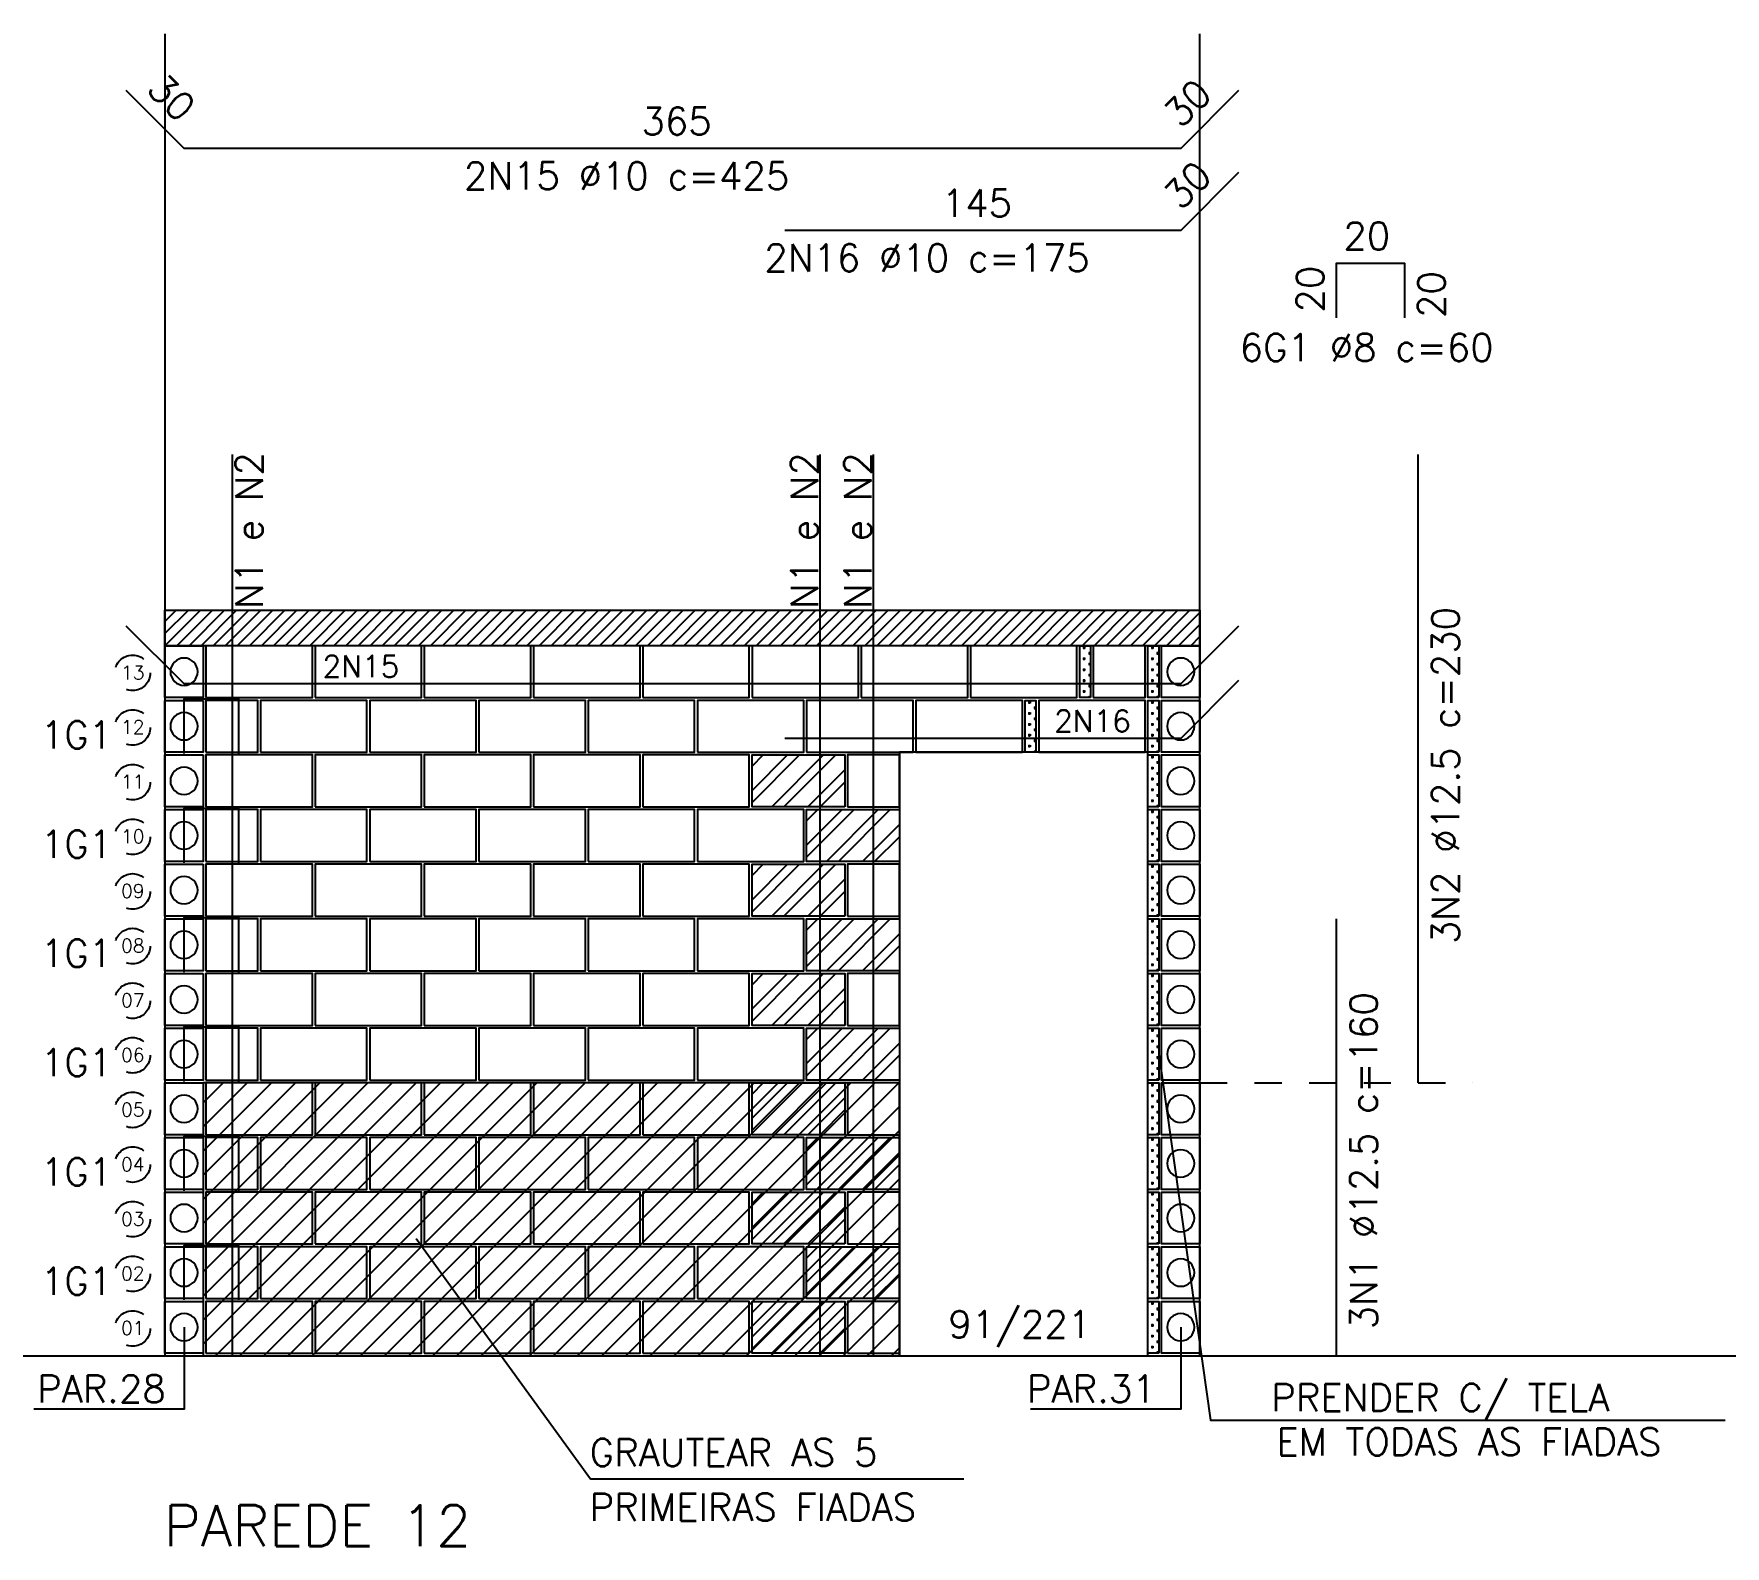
# Model space of a CAD drawing. Extents: x 0 to 187, y -7 to 20.
# Drawn here: x 94.55 to 100.74, y 3.31 to 8.84 of the extents above; entities that cross this region are included whole.
import ezdxf

# ---------------------------------------------------------------- set-up
doc = ezdxf.new("R2010")
doc.units = 0
doc.header["$LTSCALE"] = 0.5
doc.header["$MEASUREMENT"] = 0
doc.linetypes.add('CENTER', pattern=[2, 1.25, -0.25, 0.25, -0.25])
doc.linetypes.add('HIDDEN', pattern=[0.375, 0.25, -0.125])
doc.layers.get('0').update_dxf_attribs({"linetype": 'CONTINUOUS'})
for name, color, linetype in [('AUX00', 7, 'HIDDEN'), ('AUX01', 1, 'CONTINUOUS'), ('B04', 6, 'CONTINUOUS'), ('B19', 3, 'CONTINUOUS'), ('B19C', 126, 'CONTINUOUS'), ('B34', 150, 'CONTINUOUS'), ('B39', 2, 'CONTINUOUS'), ('B39C', 5, 'CONTINUOUS'), ('BLOCOPERP', 2, 'CONTINUOUS'), ('BP', 106, 'CONTINUOUS'), ('EIX01', 1, 'CENTER'), ('FERRO', 4, 'CONTINUOUS'), ('FERRO_CANALETA', 4, 'CONTINUOUS'), ('FERRO_GROUTE', 4, 'CONTINUOUS'), ('G1', 6, 'CONTINUOUS'), ('H04', 9, 'CONTINUOUS'), ('H34', 9, 'CONTINUOUS'), ('HATCH', 7, 'CONTINUOUS'), ('HATCHLAJE', 251, 'HIDDEN'), ('TXT02', 2, 'CONTINUOUS'), ('TXT05', 4, 'CONTINUOUS'), ('VIG02', 3, 'CONTINUOUS')]:
    doc.layers.add(name, color=color, linetype=linetype)
doc.styles.add('ROMANS', font='romans.shx')

# ---------------------------------------------------------------- blocks, each defined once
blk = doc.blocks.new('A$C57CC6AC6')
at = {"layer": 'BP'}
blk.add_lwpolyline([(0, 0.19), (0, 0), (0.14, 0), (0.14, 0.19)], close=True, dxfattribs=at)
blk.add_circle((0.07, 0.095), 0.05, dxfattribs=at)

msp = doc.modelspace()

# ---------------------------------------------------------------- hatches: boundary and pattern name
at = {"layer": 'H04'}
h = msp.add_hatch(dxfattribs=at)
h.set_pattern_fill('CROSS', color=256, scale=0.08, style=0)
h.set_pattern_definition([(180, (94.060778, 31.096036), (-0.02, 0.02), [0.01, -0.03]), (90, (94.055778, 31.091036), (0.02, 0.02), [0.01, -0.03])])
h.paths.add_polyline_path([(98.379, 6.414), (98.419, 6.414), (98.419, 6.604), (98.379, 6.604)])
h = msp.add_hatch(dxfattribs=at)
h.set_pattern_fill('CROSS', color=256, scale=0.08, style=0)
h.set_pattern_definition([(180, (94.310743, 31.096036), (-0.02, 0.02), [0.01, -0.03]), (90, (94.305743, 31.091036), (0.02, 0.02), [0.01, -0.03])])
h.paths.add_polyline_path([(98.6289, 6.414), (98.6689, 6.414), (98.6689, 6.604), (98.6289, 6.604)])
h = msp.add_hatch(dxfattribs=at)
h.set_pattern_fill('CROSS', color=256, scale=0.08, style=0)
h.set_pattern_definition([(180, (93.860742, 30.896035), (-0.02, 0.02), [0.01, -0.03]), (90, (93.855742, 30.891035), (0.02, 0.02), [0.01, -0.03])])
h.paths.add_polyline_path([(98.1789, 6.214), (98.2189, 6.214), (98.2189, 6.404), (98.1789, 6.404)])
h = msp.add_hatch(dxfattribs=at)
h.set_pattern_fill('CROSS', color=256, scale=0.08, style=0)
h.set_pattern_definition([(180, (94.310743, 30.896035), (-0.02, 0.02), [0.01, -0.03]), (90, (94.305743, 30.891035), (0.02, 0.02), [0.01, -0.03])])
h.paths.add_polyline_path([(98.6289, 6.214), (98.6689, 6.214), (98.6689, 6.404), (98.6289, 6.404)])
h = msp.add_hatch(dxfattribs=at)
h.set_pattern_fill('CROSS', color=256, scale=0.08, style=0)
h.set_pattern_definition([(180, (94.310743, 30.696035), (-0.02, 0.02), [0.01, -0.03]), (90, (94.305743, 30.691035), (0.02, 0.02), [0.01, -0.03])])
h.paths.add_polyline_path([(98.6289, 6.014), (98.6689, 6.014), (98.6689, 6.204), (98.6289, 6.204)])
h = msp.add_hatch(dxfattribs=at)
h.set_pattern_fill('CROSS', color=256, scale=0.08, style=0)
h.set_pattern_definition([(180, (94.310743, 30.496035), (-0.02, 0.02), [0.01, -0.03]), (90, (94.305743, 30.491035), (0.02, 0.02), [0.01, -0.03])])
h.paths.add_polyline_path([(98.6289, 5.814), (98.6689, 5.814), (98.6689, 6.004), (98.6289, 6.004)])
h = msp.add_hatch(dxfattribs=at)
h.set_pattern_fill('CROSS', color=256, scale=0.08, style=0)
h.set_pattern_definition([(180, (94.310743, 30.296035), (-0.02, 0.02), [0.01, -0.03]), (90, (94.305743, 30.291035), (0.02, 0.02), [0.01, -0.03])])
h.paths.add_polyline_path([(98.6289, 5.614), (98.6689, 5.614), (98.6689, 5.804), (98.6289, 5.804)])
h = msp.add_hatch(dxfattribs=at)
h.set_pattern_fill('CROSS', color=256, scale=0.08, style=0)
h.set_pattern_definition([(180, (94.310743, 30.096035), (-0.02, 0.02), [0.01, -0.03]), (90, (94.305743, 30.091035), (0.02, 0.02), [0.01, -0.03])])
h.paths.add_polyline_path([(98.6289, 5.414), (98.6689, 5.414), (98.6689, 5.604), (98.6289, 5.604)])
h = msp.add_hatch(dxfattribs=at)
h.set_pattern_fill('CROSS', color=256, scale=0.08, style=0)
h.set_pattern_definition([(180, (94.310743, 29.896034), (-0.02, 0.02), [0.01, -0.03]), (90, (94.305743, 29.891034), (0.02, 0.02), [0.01, -0.03])])
h.paths.add_polyline_path([(98.6289, 5.214), (98.6689, 5.214), (98.6689, 5.404), (98.6289, 5.404)])
h = msp.add_hatch(dxfattribs=at)
h.set_pattern_fill('CROSS', color=256, scale=0.08, style=0)
h.set_pattern_definition([(180, (94.310743, 29.696034), (-0.02, 0.02), [0.01, -0.03]), (90, (94.305743, 29.691034), (0.02, 0.02), [0.01, -0.03])])
h.paths.add_polyline_path([(98.6289, 5.014), (98.6689, 5.014), (98.6689, 5.204), (98.6289, 5.204)])
h = msp.add_hatch(dxfattribs=at)
h.set_pattern_fill('CROSS', color=256, scale=0.08, style=0)
h.set_pattern_definition([(180, (94.310743, 29.496034), (-0.02, 0.02), [0.01, -0.03]), (90, (94.305743, 29.491034), (0.02, 0.02), [0.01, -0.03])])
h.paths.add_polyline_path([(98.6289, 4.814), (98.6689, 4.814), (98.6689, 5.004), (98.6289, 5.004)])
h = msp.add_hatch(dxfattribs=at)
h.set_pattern_fill('CROSS', color=256, scale=0.08, style=0)
h.set_pattern_definition([(180, (94.310743, 29.296034), (-0.02, 0.02), [0.01, -0.03]), (90, (94.305743, 29.291034), (0.02, 0.02), [0.01, -0.03])])
h.paths.add_polyline_path([(98.6289, 4.614), (98.6689, 4.614), (98.6689, 4.804), (98.6289, 4.804)])
h = msp.add_hatch(dxfattribs=at)
h.set_pattern_fill('CROSS', color=256, scale=0.08, style=0)
h.set_pattern_definition([(180, (94.310743, 29.096033), (-0.02, 0.02), [0.01, -0.03]), (90, (94.305743, 29.091033), (0.02, 0.02), [0.01, -0.03])])
h.paths.add_polyline_path([(98.6289, 4.414), (98.6689, 4.414), (98.6689, 4.604), (98.6289, 4.604)])
h = msp.add_hatch(dxfattribs=at)
h.set_pattern_fill('CROSS', color=256, scale=0.08, style=0)
h.set_pattern_definition([(180, (94.310743, 28.896033), (-0.02, 0.02), [0.01, -0.03]), (90, (94.305743, 28.891033), (0.02, 0.02), [0.01, -0.03])])
h.paths.add_polyline_path([(98.6289, 4.214), (98.6689, 4.214), (98.6689, 4.404), (98.6289, 4.404)])
h = msp.add_hatch(dxfattribs=at)
h.set_pattern_fill('CROSS', color=256, scale=0.08, style=0)
h.set_pattern_definition([(180, (94.310743, 28.696033), (-0.02, 0.02), [0.01, -0.03]), (90, (94.305743, 28.691033), (0.02, 0.02), [0.01, -0.03])])
h.paths.add_polyline_path([(98.6289, 4.014), (98.6689, 4.014), (98.6689, 4.204), (98.6289, 4.204)])
at = {"layer": 'H34'}
h = msp.add_hatch(dxfattribs=at)
h.set_pattern_fill('ANSI32', color=256, scale=0.25, style=0)
h.set_pattern_definition([(45, (236.04717, -98.08135), (-0.06629126, 0.06629126), []), (45, (236.091365, -98.08135), (-0.06629126, 0.06629126), [])])
h.paths.add_polyline_path([(97.179, 6.204), (97.179, 6.014), (97.519, 6.014), (97.519, 6.204)])
h = msp.add_hatch(dxfattribs=at)
h.set_pattern_fill('ANSI32', color=256, scale=0.25, style=0)
h.set_pattern_definition([(45, (236.24717, -98.28135), (-0.06629126, 0.06629126), []), (45, (236.291365, -98.28135), (-0.06629126, 0.06629126), [])])
h.paths.add_polyline_path([(97.379, 6.004), (97.379, 5.814), (97.719, 5.814), (97.719, 6.004)])
h = msp.add_hatch(dxfattribs=at)
h.set_pattern_fill('ANSI32', color=256, scale=0.25, style=0)
h.set_pattern_definition([(45, (236.04717, -98.48135), (-0.06629126, 0.06629126), []), (45, (236.091365, -98.48135), (-0.06629126, 0.06629126), [])])
h.paths.add_polyline_path([(97.179, 5.804), (97.179, 5.614), (97.519, 5.614), (97.519, 5.804)])
h = msp.add_hatch(dxfattribs=at)
h.set_pattern_fill('ANSI32', color=256, scale=0.25, style=0)
h.set_pattern_definition([(45, (236.24717, -98.68135), (-0.06629126, 0.06629126), []), (45, (236.291365, -98.68135), (-0.06629126, 0.06629126), [])])
h.paths.add_polyline_path([(97.379, 5.604), (97.379, 5.414), (97.719, 5.414), (97.719, 5.604)])
h = msp.add_hatch(dxfattribs=at)
h.set_pattern_fill('ANSI32', color=256, scale=0.25, style=0)
h.set_pattern_definition([(45, (236.04717, -98.88135), (-0.06629126, 0.06629126), []), (45, (236.091365, -98.88135), (-0.06629126, 0.06629126), [])])
h.paths.add_polyline_path([(97.179, 5.404), (97.179, 5.214), (97.519, 5.214), (97.519, 5.404)])
h = msp.add_hatch(dxfattribs=at)
h.set_pattern_fill('ANSI32', color=256, scale=0.25, style=0)
h.set_pattern_definition([(45, (236.24717, -99.08135), (-0.06629126, 0.06629126), []), (45, (236.291365, -99.08135), (-0.06629126, 0.06629126), [])])
h.paths.add_polyline_path([(97.379, 5.204), (97.379, 5.014), (97.719, 5.014), (97.719, 5.204)])
h = msp.add_hatch(dxfattribs=at)
h.set_pattern_fill('ANSI32', color=256, scale=0.25, style=0)
h.set_pattern_definition([(45, (236.04717, -99.28135), (-0.06629126, 0.06629126), []), (45, (236.091365, -99.28135), (-0.06629126, 0.06629126), [])])
h.paths.add_polyline_path([(97.179, 5.004), (97.179, 4.814), (97.519, 4.814), (97.519, 5.004)])
h = msp.add_hatch(dxfattribs=at)
h.set_pattern_fill('ANSI32', color=256, scale=0.25, style=0)
h.set_pattern_definition([(45, (236.24717, -99.48135), (-0.06629126, 0.06629126), []), (45, (236.291365, -99.48135), (-0.06629126, 0.06629126), [])])
h.paths.add_polyline_path([(97.379, 4.804), (97.379, 4.614), (97.719, 4.614), (97.719, 4.804)])
h = msp.add_hatch(dxfattribs=at)
h.set_pattern_fill('ANSI32', color=256, scale=0.25, style=0)
h.set_pattern_definition([(45, (236.04717, -99.68135), (-0.06629126, 0.06629126), []), (45, (236.091365, -99.68135), (-0.06629126, 0.06629126), [])])
h.paths.add_polyline_path([(97.179, 4.604), (97.179, 4.414), (97.519, 4.414), (97.519, 4.604)])
h = msp.add_hatch(dxfattribs=at)
h.set_pattern_fill('ANSI32', color=256, scale=0.25, style=0)
h.set_pattern_definition([(45, (236.24717, -99.88135), (-0.06629126, 0.06629126), []), (45, (236.291365, -99.88135), (-0.06629126, 0.06629126), [])])
h.paths.add_polyline_path([(97.379, 4.404), (97.379, 4.214), (97.719, 4.214), (97.719, 4.404)])
h = msp.add_hatch(dxfattribs=at)
h.set_pattern_fill('ANSI32', color=256, scale=0.25, style=0)
h.set_pattern_definition([(45, (236.04717, -100.08135), (-0.06629126, 0.06629126), []), (45, (236.091365, -100.08135), (-0.06629126, 0.06629126), [])])
h.paths.add_polyline_path([(97.179, 4.204), (97.179, 4.014), (97.519, 4.014), (97.519, 4.204)])
at = {"layer": 'HATCH'}
h = msp.add_hatch(dxfattribs=at)
h.set_pattern_fill('ANSI31', color=256, scale=0.5, style=0)
h.set_pattern_definition([(45, (86.93581, -164.611306), (-0.044194174, 0.044194174), [])])
h.paths.add_polyline_path([(95.169, 4.004), (97.719, 4.004), (97.719, 5.004), (95.169, 5.004)])
at = {"layer": 'HATCHLAJE'}
h = msp.add_hatch(dxfattribs=at)
h.set_pattern_fill('ANSI31', color=256, scale=0.25, style=0)
h.set_pattern_definition([(45, (95.02897, 6.603954), (-0.02209709, 0.02209709), [])])
h.paths.add_polyline_path([(98.819, 6.604), (95.029, 6.604), (95.029, 6.734), (98.819, 6.734)])

# ---------------------------------------------------------------- linework, layer by layer
msp.add_xline((74.1389, 4.004), (1, 0))
at = {"layer": 'AUX00'}
for centre in [(94.9106, 6.5046), (94.9106, 6.3046), (94.9106, 6.1046), (94.9106, 5.9046), (94.9106, 5.7046), (94.9106, 5.5046), (94.9106, 5.3046), (94.9106, 5.1046), (94.9106, 4.9046), (94.9106, 4.7046), (94.9106, 4.5046), (94.9106, 4.3046), (94.9106, 4.1046)]:
    msp.add_circle(centre, 0.065, dxfattribs=at)
at = {"layer": 'AUX01'}
for points in [[(95.029, 8.844), (95.029, 4.004), (98.819, 4.004), (98.819, 8.844)], [(98.6689, 5.109), (98.8576, 3.7694), (100.7428, 3.7694)], [(95.949, 4.434), (96.587, 3.5545), (97.9551, 3.5545)], [(95.099, 4.109), (95.099, 3.809), (94.549, 3.809)], [(98.749, 4.109), (98.749, 3.809), (98.199, 3.809)]]:
    msp.add_lwpolyline(points, dxfattribs=at)
msp.add_lwpolyline([(97.719, 6.214), (97.719, 4.004), (98.629, 4.004), (98.629, 6.214)], close=True, dxfattribs=at)
at = {"layer": 'B04'}
for points in [[(98.419, 6.414), (98.379, 6.414), (98.379, 6.604), (98.419, 6.604)], [(98.6689, 6.414), (98.6289, 6.414), (98.6289, 6.604), (98.6689, 6.604)], [(98.2189, 6.214), (98.1789, 6.214), (98.1789, 6.404), (98.2189, 6.404)], [(98.6689, 6.214), (98.6289, 6.214), (98.6289, 6.404), (98.6689, 6.404)], [(98.6689, 6.014), (98.6289, 6.014), (98.6289, 6.204), (98.6689, 6.204)], [(98.6689, 5.814), (98.6289, 5.814), (98.6289, 6.004), (98.6689, 6.004)], [(98.6689, 5.614), (98.6289, 5.614), (98.6289, 5.804), (98.6689, 5.804)], [(98.6689, 5.414), (98.6289, 5.414), (98.6289, 5.604), (98.6689, 5.604)], [(98.6689, 5.214), (98.6289, 5.214), (98.6289, 5.404), (98.6689, 5.404)], [(98.6689, 5.014), (98.6289, 5.014), (98.6289, 5.204), (98.6689, 5.204)], [(98.6689, 4.814), (98.6289, 4.814), (98.6289, 5.004), (98.6689, 5.004)], [(98.6689, 4.614), (98.6289, 4.614), (98.6289, 4.804), (98.6689, 4.804)], [(98.6689, 4.414), (98.6289, 4.414), (98.6289, 4.604), (98.6689, 4.604)], [(98.6689, 4.214), (98.6289, 4.214), (98.6289, 4.404), (98.6689, 4.404)], [(98.6689, 4.014), (98.6289, 4.014), (98.6289, 4.204), (98.6689, 4.204)]]:
    msp.add_lwpolyline(points, close=True, dxfattribs=at)
at = {"layer": 'B19'}
for points in [[(95.179, 6.214), (95.369, 6.214), (95.369, 6.404), (95.179, 6.404)], [(97.529, 6.014), (97.719, 6.014), (97.719, 6.204), (97.529, 6.204)], [(95.179, 5.814), (95.369, 5.814), (95.369, 6.004), (95.179, 6.004)], [(97.529, 5.614), (97.719, 5.614), (97.719, 5.804), (97.529, 5.804)], [(95.179, 5.414), (95.369, 5.414), (95.369, 5.604), (95.179, 5.604)], [(97.529, 5.214), (97.719, 5.214), (97.719, 5.404), (97.529, 5.404)], [(95.179, 5.014), (95.369, 5.014), (95.369, 5.204), (95.179, 5.204)], [(97.529, 4.814), (97.719, 4.814), (97.719, 5.004), (97.529, 5.004)], [(95.179, 4.614), (95.369, 4.614), (95.369, 4.804), (95.179, 4.804)], [(97.529, 4.414), (97.719, 4.414), (97.719, 4.604), (97.529, 4.604)], [(95.179, 4.214), (95.369, 4.214), (95.369, 4.404), (95.179, 4.404)], [(97.529, 4.014), (97.719, 4.014), (97.719, 4.204), (97.529, 4.204)]]:
    msp.add_lwpolyline(points, close=True, dxfattribs=at)
at = {"layer": 'B19C'}
msp.add_lwpolyline([(98.4289, 6.414), (98.6189, 6.414), (98.6189, 6.604), (98.4289, 6.604)], close=True, dxfattribs=at)
at = {"layer": 'B34'}
for points in [[(97.519, 6.014), (97.179, 6.014), (97.179, 6.204), (97.519, 6.204)], [(97.719, 5.814), (97.379, 5.814), (97.379, 6.004), (97.719, 6.004)], [(97.519, 5.614), (97.179, 5.614), (97.179, 5.804), (97.519, 5.804)], [(97.719, 5.414), (97.379, 5.414), (97.379, 5.604), (97.719, 5.604)], [(97.519, 5.214), (97.179, 5.214), (97.179, 5.404), (97.519, 5.404)], [(97.719, 5.014), (97.379, 5.014), (97.379, 5.204), (97.719, 5.204)], [(97.519, 4.814), (97.179, 4.814), (97.179, 5.004), (97.519, 5.004)], [(97.719, 4.614), (97.379, 4.614), (97.379, 4.804), (97.719, 4.804)], [(97.519, 4.414), (97.179, 4.414), (97.179, 4.604), (97.519, 4.604)], [(97.719, 4.214), (97.379, 4.214), (97.379, 4.404), (97.719, 4.404)], [(97.519, 4.014), (97.179, 4.014), (97.179, 4.204), (97.519, 4.204)]]:
    msp.add_lwpolyline(points, close=True, dxfattribs=at)
at = {"layer": 'B39'}
for points in [[(95.379, 6.214), (95.769, 6.214), (95.769, 6.404), (95.379, 6.404)], [(95.779, 6.214), (96.169, 6.214), (96.169, 6.404), (95.779, 6.404)], [(96.179, 6.214), (96.569, 6.214), (96.569, 6.404), (96.179, 6.404)], [(96.579, 6.214), (96.969, 6.214), (96.969, 6.404), (96.579, 6.404)], [(95.179, 6.014), (95.569, 6.014), (95.569, 6.204), (95.179, 6.204)], [(95.579, 6.014), (95.969, 6.014), (95.969, 6.204), (95.579, 6.204)], [(95.979, 6.014), (96.369, 6.014), (96.369, 6.204), (95.979, 6.204)], [(96.379, 6.014), (96.769, 6.014), (96.769, 6.204), (96.379, 6.204)], [(96.779, 6.014), (97.169, 6.014), (97.169, 6.204), (96.779, 6.204)], [(95.379, 5.814), (95.769, 5.814), (95.769, 6.004), (95.379, 6.004)], [(95.779, 5.814), (96.169, 5.814), (96.169, 6.004), (95.779, 6.004)], [(96.179, 5.814), (96.569, 5.814), (96.569, 6.004), (96.179, 6.004)], [(96.579, 5.814), (96.969, 5.814), (96.969, 6.004), (96.579, 6.004)], [(96.979, 5.814), (97.369, 5.814), (97.369, 6.004), (96.979, 6.004)], [(95.179, 5.614), (95.569, 5.614), (95.569, 5.804), (95.179, 5.804)], [(95.579, 5.614), (95.969, 5.614), (95.969, 5.804), (95.579, 5.804)], [(95.979, 5.614), (96.369, 5.614), (96.369, 5.804), (95.979, 5.804)], [(96.379, 5.614), (96.769, 5.614), (96.769, 5.804), (96.379, 5.804)], [(96.779, 5.614), (97.169, 5.614), (97.169, 5.804), (96.779, 5.804)], [(95.379, 5.414), (95.769, 5.414), (95.769, 5.604), (95.379, 5.604)], [(95.779, 5.414), (96.169, 5.414), (96.169, 5.604), (95.779, 5.604)], [(96.179, 5.414), (96.569, 5.414), (96.569, 5.604), (96.179, 5.604)], [(96.579, 5.414), (96.969, 5.414), (96.969, 5.604), (96.579, 5.604)], [(96.979, 5.414), (97.369, 5.414), (97.369, 5.604), (96.979, 5.604)], [(95.179, 5.214), (95.569, 5.214), (95.569, 5.404), (95.179, 5.404)], [(95.579, 5.214), (95.969, 5.214), (95.969, 5.404), (95.579, 5.404)], [(95.979, 5.214), (96.369, 5.214), (96.369, 5.404), (95.979, 5.404)], [(96.379, 5.214), (96.769, 5.214), (96.769, 5.404), (96.379, 5.404)], [(96.779, 5.214), (97.169, 5.214), (97.169, 5.404), (96.779, 5.404)], [(95.379, 5.014), (95.769, 5.014), (95.769, 5.204), (95.379, 5.204)], [(95.779, 5.014), (96.169, 5.014), (96.169, 5.204), (95.779, 5.204)], [(96.179, 5.014), (96.569, 5.014), (96.569, 5.204), (96.179, 5.204)], [(96.579, 5.014), (96.969, 5.014), (96.969, 5.204), (96.579, 5.204)], [(96.979, 5.014), (97.369, 5.014), (97.369, 5.204), (96.979, 5.204)], [(95.179, 4.814), (95.569, 4.814), (95.569, 5.004), (95.179, 5.004)], [(95.579, 4.814), (95.969, 4.814), (95.969, 5.004), (95.579, 5.004)], [(95.979, 4.814), (96.369, 4.814), (96.369, 5.004), (95.979, 5.004)], [(96.379, 4.814), (96.769, 4.814), (96.769, 5.004), (96.379, 5.004)], [(96.779, 4.814), (97.169, 4.814), (97.169, 5.004), (96.779, 5.004)], [(95.379, 4.614), (95.769, 4.614), (95.769, 4.804), (95.379, 4.804)], [(95.779, 4.614), (96.169, 4.614), (96.169, 4.804), (95.779, 4.804)], [(96.179, 4.614), (96.569, 4.614), (96.569, 4.804), (96.179, 4.804)], [(96.579, 4.614), (96.969, 4.614), (96.969, 4.804), (96.579, 4.804)], [(96.979, 4.614), (97.369, 4.614), (97.369, 4.804), (96.979, 4.804)], [(95.179, 4.414), (95.569, 4.414), (95.569, 4.604), (95.179, 4.604)], [(95.579, 4.414), (95.969, 4.414), (95.969, 4.604), (95.579, 4.604)], [(95.979, 4.414), (96.369, 4.414), (96.369, 4.604), (95.979, 4.604)], [(96.379, 4.414), (96.769, 4.414), (96.769, 4.604), (96.379, 4.604)], [(96.779, 4.414), (97.169, 4.414), (97.169, 4.604), (96.779, 4.604)], [(95.379, 4.214), (95.769, 4.214), (95.769, 4.404), (95.379, 4.404)], [(95.779, 4.214), (96.169, 4.214), (96.169, 4.404), (95.779, 4.404)], [(96.179, 4.214), (96.569, 4.214), (96.569, 4.404), (96.179, 4.404)], [(96.579, 4.214), (96.969, 4.214), (96.969, 4.404), (96.579, 4.404)], [(96.979, 4.214), (97.369, 4.214), (97.369, 4.404), (96.979, 4.404)], [(95.179, 4.014), (95.569, 4.014), (95.569, 4.204), (95.179, 4.204)], [(95.579, 4.014), (95.969, 4.014), (95.969, 4.204), (95.579, 4.204)], [(95.979, 4.014), (96.369, 4.014), (96.369, 4.204), (95.979, 4.204)], [(96.379, 4.014), (96.769, 4.014), (96.769, 4.204), (96.379, 4.204)], [(96.779, 4.014), (97.169, 4.014), (97.169, 4.204), (96.779, 4.204)]]:
    msp.add_lwpolyline(points, close=True, dxfattribs=at)
at = {"layer": 'B39C'}
for points in [[(95.179, 6.414), (95.569, 6.414), (95.569, 6.604), (95.179, 6.604)], [(95.579, 6.414), (95.969, 6.414), (95.969, 6.604), (95.579, 6.604)], [(95.979, 6.414), (96.369, 6.414), (96.369, 6.604), (95.979, 6.604)], [(96.379, 6.414), (96.769, 6.414), (96.769, 6.604), (96.379, 6.604)], [(96.779, 6.414), (97.169, 6.414), (97.169, 6.604), (96.779, 6.604)], [(97.179, 6.414), (97.569, 6.414), (97.569, 6.604), (97.179, 6.604)], [(97.579, 6.414), (97.969, 6.414), (97.969, 6.604), (97.579, 6.604)], [(97.979, 6.414), (98.369, 6.414), (98.369, 6.604), (97.979, 6.604)], [(96.979, 6.214), (97.369, 6.214), (97.369, 6.404), (96.979, 6.404)], [(97.379, 6.214), (97.769, 6.214), (97.769, 6.404), (97.379, 6.404)], [(97.779, 6.214), (98.169, 6.214), (98.169, 6.404), (97.779, 6.404)], [(98.229, 6.214), (98.619, 6.214), (98.619, 6.404), (98.229, 6.404)]]:
    msp.add_lwpolyline(points, close=True, dxfattribs=at)
at = {"layer": 'EIX01', "linetype": 'HIDDEN', "ltscale": 0.5}
for p, q in [((98.819, 5.004), (99.819, 5.004)), ((98.819, 4.004), (99.819, 4.004))]:
    msp.add_line(p, q, dxfattribs=at)
at = {"layer": 'FERRO'}
msp.add_lwpolyline([(99.319, 7.804), (99.319, 8.004), (99.569, 8.004), (99.569, 7.804)], dxfattribs=at)
at = {"layer": 'FERRO_CANALETA'}
for points in [[(98.9611, 8.6361), (98.749, 8.424), (95.099, 8.424), (94.8868, 8.6361)], [(98.9611, 8.3361), (98.749, 8.124), (97.299, 8.124)], [(98.9611, 6.6761), (98.749, 6.464), (95.099, 6.464), (94.8868, 6.6761)], [(98.9611, 6.4761), (98.749, 6.264), (97.299, 6.264)]]:
    msp.add_lwpolyline(points, dxfattribs=at)
at = {"layer": 'FERRO_GROUTE'}
for p, q in [((95.2765, 4.004), (95.2765, 7.304)), ((97.429, 4.004), (97.429, 7.304)), ((97.624, 4.004), (97.624, 7.304)), ((99.619, 5.004), (99.619, 7.304)), ((99.319, 4.004), (99.319, 5.604))]:
    msp.add_line(p, q, dxfattribs=at)
at = {"layer": 'G1'}
for points in [[(95.099, 6.209), (95.099, 6.409), (95.299, 6.409), (95.299, 6.209)], [(95.099, 5.809), (95.099, 6.009), (95.299, 6.009), (95.299, 5.809)], [(95.099, 5.409), (95.099, 5.609), (95.299, 5.609), (95.299, 5.409)], [(95.099, 5.009), (95.099, 5.209), (95.299, 5.209), (95.299, 5.009)], [(95.099, 4.609), (95.099, 4.809), (95.299, 4.809), (95.299, 4.609)], [(95.099, 4.209), (95.099, 4.409), (95.299, 4.409), (95.299, 4.209)]]:
    msp.add_lwpolyline(points, dxfattribs=at)
at = {"layer": 'HATCH'}
msp.add_lwpolyline([(95.169, 4.004), (97.719, 4.004), (97.719, 5.004), (95.169, 5.004)], close=True, dxfattribs=at)
at = {"layer": 'VIG02'}
msp.add_lwpolyline([(98.819, 6.604), (95.029, 6.604), (95.029, 6.734), (98.819, 6.734), (98.819, 6.604)], dxfattribs=at)

# ---------------------------------------------------------------- block references
at = {"layer": 'BLOCOPERP', "xscale": -1}
for p in [(95.169, 6.414), (98.819, 6.414), (95.169, 6.214), (98.819, 6.214), (95.169, 6.014), (98.819, 6.014), (95.169, 5.814), (98.819, 5.814), (95.169, 5.614), (98.819, 5.614), (95.169, 5.414), (98.819, 5.414), (95.169, 5.214), (98.819, 5.214), (95.169, 5.014), (98.819, 5.014), (95.169, 4.814), (98.819, 4.814), (95.169, 4.614), (98.819, 4.614), (95.169, 4.414), (98.819, 4.414), (95.169, 4.214), (98.819, 4.214), (95.169, 4.014), (98.819, 4.014)]:
    msp.add_blockref('A$C57CC6AC6', p, dxfattribs=at)

# ---------------------------------------------------------------- texts
at = {"layer": 'AUX00', "color": 2, "style": 'ROMANS'}
for s, p in [('13', (94.8684, 6.4809)), ('12', (94.8684, 6.2809)), ('11', (94.8684, 6.0809)), ('10', (94.8684, 5.8809)), ('09', (94.8684, 5.6809)), ('08', (94.8684, 5.4809)), ('07', (94.8684, 5.2809)), ('06', (94.8684, 5.0809)), ('05', (94.8684, 4.8809)), ('04', (94.8684, 4.6809)), ('03', (94.8684, 4.4809)), ('02', (94.8684, 4.2809)), ('01', (94.8684, 4.0809))]:
    msp.add_text(s, height=0.05, rotation=360, dxfattribs=at).set_placement(p)
at = {"layer": 'TXT02', "style": 'ROMANS'}
for s, rotation, p in [('30', 314.99974, (94.9575, 8.6361)), ('30', 45.00026, (98.749, 8.4947)), ('30', 45, (98.749, 8.1947)), ('145', 0.00015, (97.874, 8.174)), ('2N16 %%C10 c=175', 0.00015, (97.224, 7.974)), ('20', 90, (99.2731, 7.8238)), ('20', 90, (99.7172, 7.8038)), ('N1 e N2', 90, (95.3878, 6.7385)), ('N1 e N2', 90, (97.4211, 6.7385)), ('N1 e N2', 90, (97.6161, 6.7385)), ('3N2 %%C12.5 c=230', 90, (99.769, 5.5116)), ('3N1 %%C12.5 c=160', 90, (99.469, 4.1017)), ('PAR.28', 360, (94.5609, 3.8341)), ('PAR.31', 0, (98.1856, 3.8336)), ('PRENDER C/ TELA', 360, (99.0805, 3.8022)), ('EM TODAS AS FIADAS', 360, (99.0994, 3.6399)), ('GRAUTEAR AS 5', 0, (96.5841, 3.6009)), ('PRIMEIRAS FIADAS', 0, (96.5841, 3.4009))]:
    msp.add_text(s, height=0.1, rotation=rotation, dxfattribs=at).set_placement(p)
for s, height, p in [('365', 0.1, (96.774, 8.474)), ('2N15 %%C10 c=425', 0.1, (96.124, 8.274)), ('20', 0.1, (99.3448, 8.0539)), ('6G1 %%C8 c=60', 0.1, (98.9648, 7.6461)), ('2N15', 0.08, (95.6064, 6.4883)), ('1G1', 0.1, (94.5744, 6.228)), ('2N16', 0.08, (98.2855, 6.2883)), ('1G1', 0.1, (94.5744, 5.828)), ('1G1', 0.1, (94.5744, 5.428)), ('1G1', 0.1, (94.5744, 5.028)), ('1G1', 0.1, (94.5744, 4.628)), ('1G1', 0.1, (94.5744, 4.228)), ('91/221', 0.1, (97.898, 4.0698))]:
    msp.add_text(s, height=height, dxfattribs=at).set_placement(p)
at = {"layer": 'TXT05', "style": 'ROMANS'}
msp.add_text('PAREDE 12', height=0.15, dxfattribs=at).set_placement((95.0255, 3.3078))

doc.saveas('drawing.dxf')
